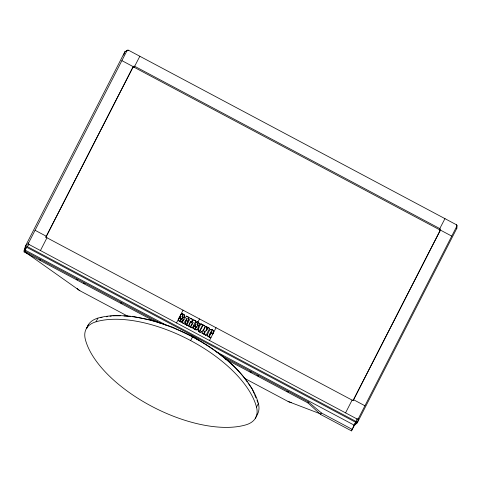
<?xml version="1.0" encoding="UTF-8"?>
<svg xmlns="http://www.w3.org/2000/svg" width="481" height="481" viewBox="0 0 481 481"><rect width="100%" height="100%" fill="white"/><g stroke="black" fill="none" stroke-linecap="round" stroke-linejoin="round"><path stroke-width="0.72" d="M180.104 316.257L181.229 319.168L180.098 316.66L180.495 315.169L180.273 315.68M195.076 324.627L196.206 327.134L195.076 324.627L196.26 322.09L195.869 322.48M207.323 334.854L208.026 336.381L209.788 336.742L208.73 336.934L207.954 336.502L207.323 334.854L209.482 330.381L210.876 329.353L212.355 329.665L213.48 330.669L213.756 331.794L213.251 333.159M456.319 224.693L128.517 50.234A1.317 1.154 31.1 0 0 127.02 50.595L124.862 51.786L25.439 246.068L24.182 250.276A1.317 1.154 31.1 0 0 24.747 251.737L79.882 290.728L127.627 316.131M353.264 426.232A1.317 1.154 31.1 0 0 354.052 425.763L357.371 422.649L456.788 228.367L456.884 226.082A1.317 1.154 31.1 0 0 456.325 224.621M181.205 319.522L180.988 320.045L181.301 319.047M196.278 327.014C196.44 328.806 194.15 328.517 195.827 326.653L194.114 325.902L195.827 326.653M209.698 337.319L210.882 337.788L209.698 337.319L209.86 336.622M182.095 316.378L183.201 319.462L182.022 316.498L182.558 315.458L183.02 315.662L182.521 316.775L184.235 317.532L182.521 316.775M197 324.465L197.288 325.15L197.246 323.779L197.114 324.092M206.734 329.371L207.161 327.086L205.609 326.419L207.083 327.206M206.493 330.82L207.161 327.086M204.497 334.554L206.115 335.257L204.497 334.554L205.243 330.826L203.577 334.061L202.098 333.273L205.682 326.298M180.165 320.172L180.279 319.847L180.525 320.46L181.06 319.925M195.142 328.144L195.184 327.934M183.129 319.847L182.762 320.755L183.273 319.342M198.178 327.435C198.262 328.27 198.268 325.481 197.36 325.03M184.74 316.137L184.301 317.382L184.728 315.578C184.007 313.895 181.066 313.071 180.423 315.289M196.188 322.21L197.198 321.861L198.376 322.228L199.789 323.984L199.14 325.619L197.499 324.747L197.956 323.509L197.174 323.899M198.064 329.503C197.571 331.012 200.108 324.952 198.136 329.383M182.834 320.635L181.626 321.933C179.022 322.486 177.597 319.192 179.209 317.815L180.85 318.687L180.207 319.967M178.451 319.655L178.595 319.089M193.572 327.056L193.428 327.621L194.186 325.781M456.884 226.082L358.399 418.542A1.317 1.154 31.1 0 1 356.902 418.909L355.874 423.015L354.13 424.651M358.399 418.542L357.371 422.649A1.317 1.154 31.1 0 1 355.874 423.015L355.507 422.823L355.032 423.587L351.479 430.88L320.556 414.424L307.984 402.934L225.06 358.814M255.381 418.242L257.245 414.598A50.92 24.453 27.1 0 0 258.375 403.481A100.319 48.178 27.1 0 0 192.514 336.934A100.319 48.178 27.1 0 0 97.926 318.121L96.056 321.765A50.92 24.453 27.1 0 0 85.371 339.52A100.319 48.178 27.1 0 0 151.226 406.06A100.319 48.178 27.1 0 0 245.821 424.879A50.92 24.453 27.1 0 0 256.505 407.124A100.319 48.178 27.1 0 0 190.65 340.584L192.677 336.568L192.111 336.225M24.946 251.07L26.004 247.529L29.094 244.516A1.317 1.154 31.1 0 1 28.535 243.055L127.02 50.595M186.484 324.97L189.057 317.454L186.502 316.095L182.016 322.595L183.634 323.448L187.067 318.338L184.872 324.11L186.484 324.97L189.057 317.454M190.692 327.206L192.31 327.91L190.692 327.206L193.134 322.456L190.079 326.882L188.979 326.298L190.644 321.428M192.238 328.03L195.821 321.049L193.518 319.829L191.402 322.937L192.653 319.366L190.296 318.272L192.58 319.486M192.653 319.366L191.402 322.937M198.004 323.629L197.829 324.116M123.641 55.135L124.862 51.786A1.317 1.154 31.1 0 1 125.788 51.311M184.872 324.11L187.067 318.338M209.632 335.78C207.527 336.856 213.756 326.689 211.261 332.636L213.101 333.459L211.261 332.636M198.178 327.693L197.372 329.341L196.062 329.948L194.186 329.16L193.5 327.501M200.018 329.984L199.771 330.585L202.717 324.723L200.878 323.899L202.717 324.723M154.076 321.055L24.05 251.882L26.491 247.174L355.778 422.354L351.479 430.88M24.05 251.882L26.491 247.174M24.868 248.942L24.182 250.276L24.91 249.074M121.885 60.63L133.225 66.661L45.827 237.283L133.225 66.661A1.317 1.154 31.1 0 1 134.722 66.3L439.85 228.625A1.317 1.154 31.1 0 1 440.41 230.086L451.749 236.117M40.434 250.547L46.97 237.776A1.317 1.154 31.1 0 1 46.404 236.315L35.065 230.285M139.857 56.265L134.139 67.262A1.317 1.154 31.1 0 0 132.642 67.629M86.496 328.403L88.366 324.753M176.509 322.937L183.039 310.167M184.163 317.652L184.373 317.256M186.784 325.126L188.402 325.829L186.784 325.126L190.368 318.151M197.901 322.132L199.537 318.939M198.803 327.958L200.95 323.779M198.046 329.786C199.777 336.273 204.804 328.824 204.996 325.932L203.229 324.994L200.06 330.85M203.577 334.061L205.243 330.826M206.571 330.7L208.147 327.609L209.626 328.397L206.042 335.377M210.089 334.169L210.522 334.241L210.089 334.169L210.696 333.008L212.764 334.109L210.696 333.008M210.522 334.241L209.812 335.564M209.494 340.488L216.029 327.717M256.505 407.124L258.375 403.481M345.562 412.872L352.098 400.102A1.317 1.154 31.1 0 0 353.595 399.741L364.935 405.772M444.985 218.59L439.267 229.587A1.317 1.154 31.1 0 1 439.832 231.048L353.018 400.703M353.595 399.741L440.41 230.086L439.832 231.048M188.33 325.95L190.716 321.308M355.507 422.823L356.235 421.566L27.092 246.464M180.892 314.514L181.283 314.123M179.209 317.815L180.85 318.687M181.211 314.243L181.71 313.937M178.499 320.166L178.523 319.534M181.638 314.057L182.221 313.895M178.758 320.695L178.571 320.045M182.149 314.015L182.786 314.003M179.209 321.194L178.83 320.574M182.558 315.458L183.02 315.662M182.714 314.123L183.399 314.261M180.357 320.412L180.688 320.412M179.828 321.609L181.626 321.933M184.728 315.578L184.007 314.658M182.016 322.595L183.634 323.448M186.502 316.095L188.985 317.574M188.979 326.298L190.079 326.882M193.518 319.829L195.821 321.049M196.687 321.903L197.198 321.861M193.476 328.132L194.877 329.461L196.603 329.9M197.763 321.969L199.789 323.984M195.334 328.385L195.821 328.246M197.499 324.747L199.14 325.619M197.992 326.184L198.25 326.978M197.986 330.339L199.453 331.896L201.701 331.974M203.229 324.994L204.335 325.739M202.098 333.273L203.649 333.94M208.147 327.609L209.626 328.397M209.86 329.846C210.75 328.83 213.402 330.08 213.72 331.247M211.664 330.814L211.977 331.132M209.127 335.534L209.704 335.66M307.984 402.934L308.531 402.02L220.965 355.435M320.556 414.424L321.428 412.981L308.531 402.02M28.535 243.055L25.439 246.068A1.317 1.154 31.1 0 0 26.004 247.529L26.221 247.643M126.954 50.631L127.627 50.18M357.732 419.065L358.369 418.668M127.405 50.848L128.517 50.234M100.613 317.682L102.05 317.46M106.373 316.775L107.816 316.552M109.981 316.209L111.418 315.981M112.861 315.758L120.256 315.795M123.972 315.957L130.67 316.251M132.161 316.318L151.124 320.093M151.858 320.238L172.384 327.08L178.8 330.056M244.342 378.222L288.113 401.503L320.334 413.816M179.443 330.357L191.949 336.153M134.139 67.262L439.267 229.587M46.97 237.776L352.098 400.102M184.945 323.99L186.556 324.849M29.094 244.516L356.902 418.909M25.03 250.048L166.817 325.475M216.51 351.912L354.323 425.228M24.597 250.974L159.932 322.967M39.298 259.475L40.62 260.179M76.329 279.178L77.651 279.882M83.604 283.05L84.927 283.754M120.635 302.747L121.958 303.451M249.946 371.542L251.274 372.246M257.227 375.414L258.556 376.118M287.019 391.263L288.341 391.967M321.428 412.981L352.351 429.437M191.636 336.015L198.972 340.295M192.58 336.435C213.161 348.208 233.616 362.085 247.222 381.89M183.327 314.382L183.934 314.778M179.281 321.074L179.9 321.488M248.052 383.05L252.182 388.876L254.052 393.35M254.587 394.63L255.922 397.829M256.992 400.384L257.798 402.302M28.439 243.152L28.487 243.909M456.866 225.336L456.884 226.154M256.926 415.097A50.92 24.453 27.1 0 1 256.211 416.059M96.056 321.765A100.319 48.178 27.1 0 1 190.65 340.584M87.007 328.048A50.92 24.453 27.1 0 1 97.926 318.121M456.716 227.447A1.311 1.148 31.1 0 1 456.788 228.367M79.882 290.728A15.771 13.823 31.1 0 1 77.122 288.492M291.492 402.537A15.771 13.823 31.1 0 1 288.113 401.503"/></g></svg>
